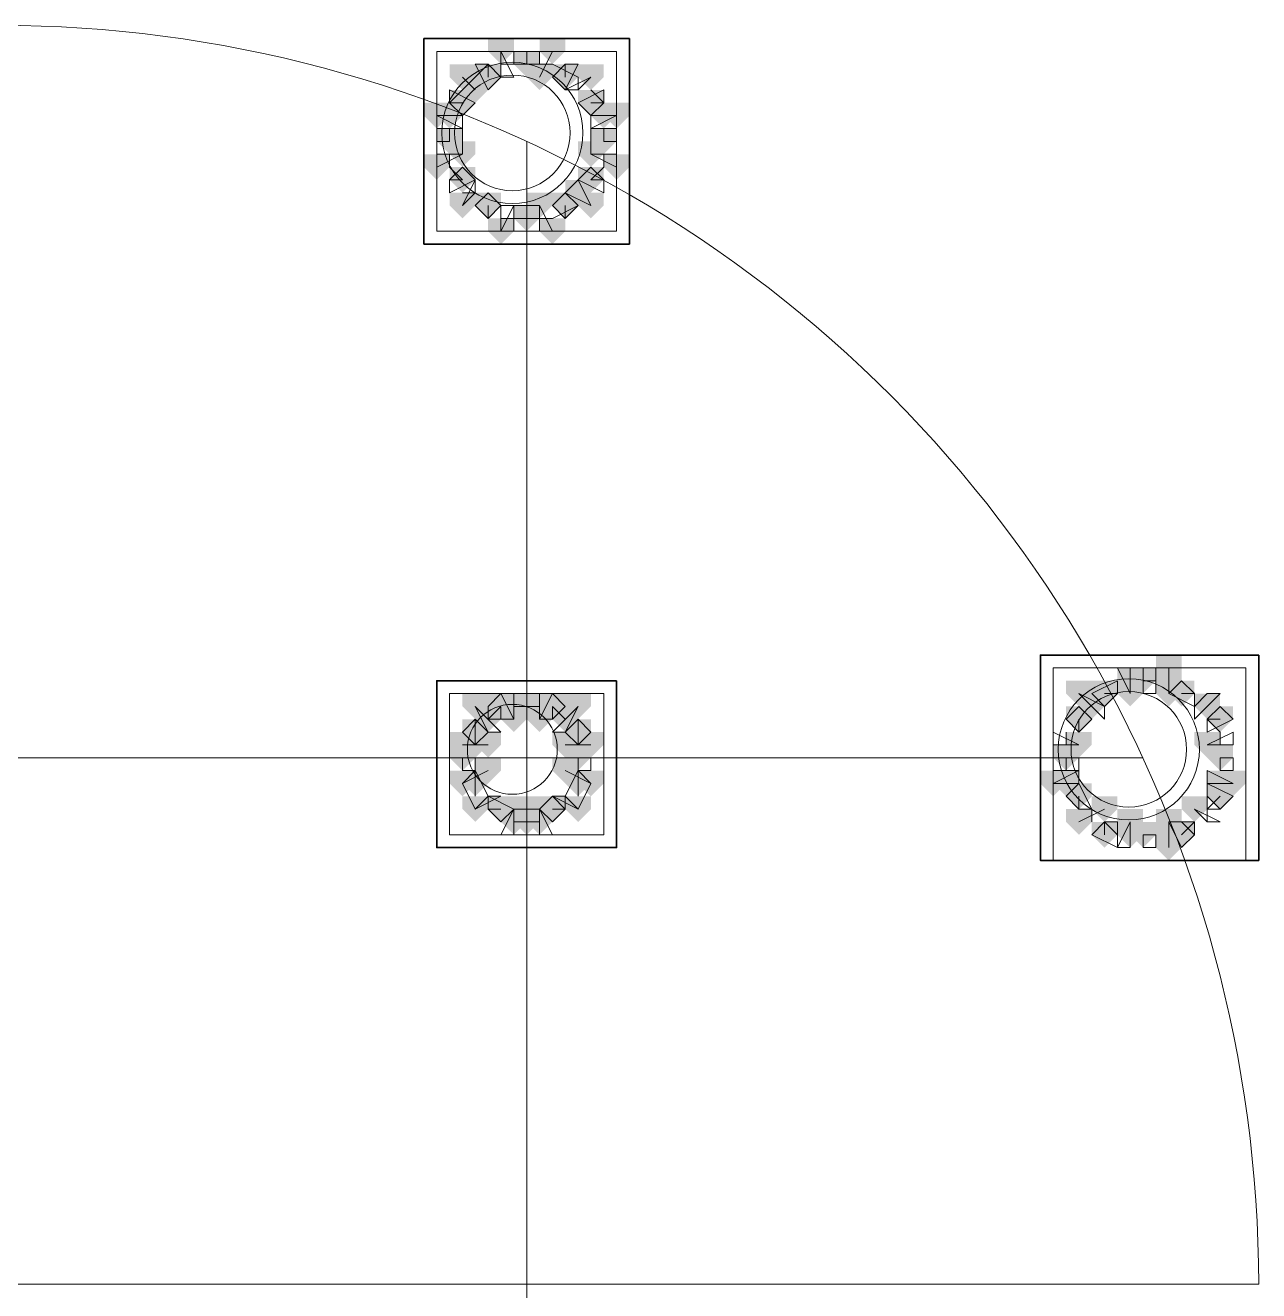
# Model space of a CAD drawing. Header units: millimetres. Extents: x 2315 to 4619, y 1334 to 1897.
# Drawn here: x 3696.15 to 3702.01, y 1541.67 to 1547.68 of the extents above; entities that cross this region are included whole.
import ezdxf

# ---------------------------------------------------------------- set-up
doc = ezdxf.new("R2010")
doc.units = ezdxf.units.MM
for name, color, linetype, true_color in [('PDF_10', 7, 'Continuous', 0x00b85c), ('PDF_AXIS', 7, 'Continuous', 0x00b85c), ('PDF_柱构件', 7, 'Continuous', 0x00b85c), ('PDF_转运站初步方案', 7, 'Continuous', 0x00b85c)]:
    doc.layers.add(name, color=color, linetype=linetype, true_color=true_color)
doc.layers.add('PDF_中心线层', color=1, linetype='Continuous')
doc.layers.add('PDF_粗实线层', color=7, linetype='Continuous')

msp = doc.modelspace()

# ---------------------------------------------------------------- hatches: boundary and pattern name
at = {"layer": 'PDF_10', "transparency": 33554559}
for points in [[(3698.5327, 1547.5601), (3698.4716, 1547.5601), (3698.4716, 1547.499), (3698.5327, 1547.4379), (3698.5937, 1547.499), (3698.5937, 1547.5601)], [(3698.5327, 1547.5601), (3698.4716, 1547.5601), (3698.4716, 1547.499), (3698.5327, 1547.4379), (3698.5937, 1547.499), (3698.5937, 1547.5601)], [(3698.3494, 1547.499), (3698.2883, 1547.499), (3698.2883, 1547.4379), (3698.3494, 1547.3768), (3698.4105, 1547.4379), (3698.4105, 1547.499)], [(3698.3494, 1547.499), (3698.2883, 1547.499), (3698.2883, 1547.4379), (3698.3494, 1547.3768), (3698.4105, 1547.4379), (3698.4105, 1547.499)], [(3698.7159, 1547.499), (3698.6548, 1547.499), (3698.6548, 1547.4379), (3698.7159, 1547.3768), (3698.777, 1547.4379), (3698.777, 1547.499)], [(3698.7159, 1547.499), (3698.6548, 1547.499), (3698.6548, 1547.4379), (3698.7159, 1547.3768), (3698.777, 1547.4379), (3698.777, 1547.499)], [(3698.2273, 1547.3768), (3698.1662, 1547.3768), (3698.1662, 1547.3157), (3698.2273, 1547.2547), (3698.2883, 1547.3157), (3698.2883, 1547.3768)], [(3698.2273, 1547.3768), (3698.1662, 1547.3768), (3698.1662, 1547.3157), (3698.2273, 1547.2547), (3698.2883, 1547.3157), (3698.2883, 1547.3768)], [(3698.8381, 1547.3768), (3698.777, 1547.3768), (3698.777, 1547.3157), (3698.8381, 1547.2547), (3698.8991, 1547.3157), (3698.8991, 1547.3768)], [(3698.8381, 1547.3768), (3698.777, 1547.3768), (3698.777, 1547.3157), (3698.8381, 1547.2547), (3698.8991, 1547.3157), (3698.8991, 1547.3768)], [(3698.1662, 1547.1936), (3698.1051, 1547.1936), (3698.1051, 1547.1325), (3698.1662, 1547.0714), (3698.2273, 1547.1325), (3698.2273, 1547.1936)], [(3698.1662, 1547.1936), (3698.1051, 1547.1936), (3698.1051, 1547.1325), (3698.1662, 1547.0714), (3698.2273, 1547.1325), (3698.2273, 1547.1936)], [(3698.8991, 1547.1936), (3698.8381, 1547.1936), (3698.8381, 1547.1325), (3698.8991, 1547.0714), (3698.9602, 1547.1325), (3698.9602, 1547.1936)], [(3698.8991, 1547.1936), (3698.8381, 1547.1936), (3698.8381, 1547.1325), (3698.8991, 1547.0714), (3698.9602, 1547.1325), (3698.9602, 1547.1936)], [(3698.2273, 1547.0103), (3698.1662, 1547.0103), (3698.1662, 1546.9493), (3698.2273, 1546.8882), (3698.2883, 1546.9493), (3698.2883, 1547.0103)], [(3698.2273, 1547.0103), (3698.1662, 1547.0103), (3698.1662, 1546.9493), (3698.2273, 1546.8882), (3698.2883, 1546.9493), (3698.2883, 1547.0103)], [(3698.8381, 1547.0103), (3698.777, 1547.0103), (3698.777, 1546.9493), (3698.8381, 1546.8882), (3698.8991, 1546.9493), (3698.8991, 1547.0103)], [(3698.8381, 1547.0103), (3698.777, 1547.0103), (3698.777, 1546.9493), (3698.8381, 1546.8882), (3698.8991, 1546.9493), (3698.8991, 1547.0103)], [(3698.3494, 1546.8882), (3698.2883, 1546.8882), (3698.2883, 1546.8271), (3698.3494, 1546.766), (3698.4105, 1546.8271), (3698.4105, 1546.8882)], [(3698.3494, 1546.8882), (3698.2883, 1546.8882), (3698.2883, 1546.8271), (3698.3494, 1546.766), (3698.4105, 1546.8271), (3698.4105, 1546.8882)], [(3698.7159, 1546.8882), (3698.6548, 1546.8882), (3698.6548, 1546.8271), (3698.7159, 1546.766), (3698.777, 1546.8271), (3698.777, 1546.8882)], [(3698.7159, 1546.8882), (3698.6548, 1546.8882), (3698.6548, 1546.8271), (3698.7159, 1546.766), (3698.777, 1546.8271), (3698.777, 1546.8882)], [(3698.5327, 1546.8271), (3698.4716, 1546.8271), (3698.4716, 1546.766), (3698.5327, 1546.7049), (3698.5937, 1546.766), (3698.5937, 1546.8271)], [(3698.5327, 1546.8271), (3698.4716, 1546.8271), (3698.4716, 1546.766), (3698.5327, 1546.7049), (3698.5937, 1546.766), (3698.5937, 1546.8271)], [(3698.5327, 1546.8271), (3698.4716, 1546.8271), (3698.4716, 1546.766), (3698.5327, 1546.7049), (3698.5937, 1546.766), (3698.5937, 1546.8271)], [(3701.4646, 1544.6282), (3701.4035, 1544.6282), (3701.4035, 1544.5671), (3701.4646, 1544.506), (3701.5256, 1544.5671), (3701.5256, 1544.6282)], [(3701.4646, 1544.6282), (3701.4035, 1544.6282), (3701.4035, 1544.5671), (3701.4646, 1544.506), (3701.5256, 1544.5671), (3701.5256, 1544.6282)], [(3701.2813, 1544.5671), (3701.2202, 1544.5671), (3701.2202, 1544.506), (3701.2813, 1544.4449), (3701.3424, 1544.506), (3701.3424, 1544.5671)], [(3701.2813, 1544.5671), (3701.2202, 1544.5671), (3701.2202, 1544.506), (3701.2813, 1544.4449), (3701.3424, 1544.506), (3701.3424, 1544.5671)], [(3701.2813, 1544.5671), (3701.2202, 1544.5671), (3701.2202, 1544.506), (3701.2813, 1544.4449), (3701.3424, 1544.506), (3701.3424, 1544.5671)], [(3701.6478, 1544.5671), (3701.5867, 1544.5671), (3701.5867, 1544.506), (3701.6478, 1544.4449), (3701.7089, 1544.506), (3701.7089, 1544.5671)], [(3701.6478, 1544.5671), (3701.5867, 1544.5671), (3701.5867, 1544.506), (3701.6478, 1544.4449), (3701.7089, 1544.506), (3701.7089, 1544.5671)], [(3698.4105, 1544.506), (3698.3494, 1544.506), (3698.3494, 1544.4449), (3698.4105, 1544.3839), (3698.4716, 1544.4449), (3698.4716, 1544.506)], [(3698.4105, 1544.506), (3698.3494, 1544.506), (3698.3494, 1544.4449), (3698.4105, 1544.3839), (3698.4716, 1544.4449), (3698.4716, 1544.506)], [(3698.5327, 1544.506), (3698.4716, 1544.506), (3698.4716, 1544.4449), (3698.5327, 1544.3839), (3698.5937, 1544.4449), (3698.5937, 1544.506)], [(3698.5327, 1544.506), (3698.4716, 1544.506), (3698.4716, 1544.4449), (3698.5327, 1544.3839), (3698.5937, 1544.4449), (3698.5937, 1544.506)], [(3698.6548, 1544.506), (3698.5937, 1544.506), (3698.5937, 1544.4449), (3698.6548, 1544.3839), (3698.7159, 1544.4449), (3698.7159, 1544.506)], [(3698.6548, 1544.506), (3698.5937, 1544.506), (3698.5937, 1544.4449), (3698.6548, 1544.3839), (3698.7159, 1544.4449), (3698.7159, 1544.506)], [(3701.1591, 1544.4449), (3701.0981, 1544.4449), (3701.0981, 1544.3839), (3701.1591, 1544.3228), (3701.2202, 1544.3839), (3701.2202, 1544.4449)], [(3701.1591, 1544.4449), (3701.0981, 1544.4449), (3701.0981, 1544.3839), (3701.1591, 1544.3228), (3701.2202, 1544.3839), (3701.2202, 1544.4449)], [(3701.1591, 1544.4449), (3701.0981, 1544.4449), (3701.0981, 1544.3839), (3701.1591, 1544.3228), (3701.2202, 1544.3839), (3701.2202, 1544.4449)], [(3701.831, 1544.4449), (3701.77, 1544.4449), (3701.77, 1544.3839), (3701.831, 1544.3228), (3701.8921, 1544.3839), (3701.8921, 1544.4449)], [(3701.831, 1544.4449), (3701.77, 1544.4449), (3701.77, 1544.3839), (3701.831, 1544.3228), (3701.8921, 1544.3839), (3701.8921, 1544.4449)], [(3698.2883, 1544.3839), (3698.2273, 1544.3839), (3698.2273, 1544.3228), (3698.2883, 1544.2617), (3698.3494, 1544.3228), (3698.3494, 1544.3839)], [(3698.2883, 1544.3839), (3698.2273, 1544.3839), (3698.2273, 1544.3228), (3698.2883, 1544.2617), (3698.3494, 1544.3228), (3698.3494, 1544.3839)], [(3698.2883, 1544.3839), (3698.2273, 1544.3839), (3698.2273, 1544.3228), (3698.2883, 1544.2617), (3698.3494, 1544.3228), (3698.3494, 1544.3839)], [(3698.777, 1544.3839), (3698.7159, 1544.3839), (3698.7159, 1544.3228), (3698.777, 1544.2617), (3698.8381, 1544.3228), (3698.8381, 1544.3839)], [(3698.777, 1544.3839), (3698.7159, 1544.3839), (3698.7159, 1544.3228), (3698.777, 1544.2617), (3698.8381, 1544.3228), (3698.8381, 1544.3839)], [(3698.777, 1544.3839), (3698.7159, 1544.3839), (3698.7159, 1544.3228), (3698.777, 1544.2617), (3698.8381, 1544.3228), (3698.8381, 1544.3839)], [(3698.2273, 1544.2617), (3698.1662, 1544.2617), (3698.1662, 1544.2006), (3698.2273, 1544.1395), (3698.2883, 1544.2006), (3698.2883, 1544.2617)], [(3698.2273, 1544.2617), (3698.1662, 1544.2617), (3698.1662, 1544.2006), (3698.2273, 1544.1395), (3698.2883, 1544.2006), (3698.2883, 1544.2617)], [(3698.777, 1544.2617), (3698.7159, 1544.2617), (3698.7159, 1544.2006), (3698.777, 1544.1395), (3698.8381, 1544.2006), (3698.8381, 1544.2617)], [(3698.777, 1544.2617), (3698.7159, 1544.2617), (3698.7159, 1544.2006), (3698.777, 1544.1395), (3698.8381, 1544.2006), (3698.8381, 1544.2617)], [(3701.0981, 1544.2617), (3701.037, 1544.2617), (3701.037, 1544.2006), (3701.0981, 1544.1395), (3701.1591, 1544.2006), (3701.1591, 1544.2617)], [(3701.0981, 1544.2617), (3701.037, 1544.2617), (3701.037, 1544.2006), (3701.0981, 1544.1395), (3701.1591, 1544.2006), (3701.1591, 1544.2617)], [(3701.831, 1544.2617), (3701.77, 1544.2617), (3701.77, 1544.2006), (3701.831, 1544.1395), (3701.8921, 1544.2006), (3701.8921, 1544.2617)], [(3701.831, 1544.2617), (3701.77, 1544.2617), (3701.77, 1544.2006), (3701.831, 1544.1395), (3701.8921, 1544.2006), (3701.8921, 1544.2617)], [(3698.2883, 1544.1395), (3698.2273, 1544.1395), (3698.2273, 1544.0784), (3698.2883, 1544.0174), (3698.3494, 1544.0784), (3698.3494, 1544.1395)], [(3698.2883, 1544.1395), (3698.2273, 1544.1395), (3698.2273, 1544.0784), (3698.2883, 1544.0174), (3698.3494, 1544.0784), (3698.3494, 1544.1395)], [(3698.777, 1544.1395), (3698.7159, 1544.1395), (3698.7159, 1544.0784), (3698.777, 1544.0174), (3698.8381, 1544.0784), (3698.8381, 1544.1395)], [(3698.777, 1544.1395), (3698.7159, 1544.1395), (3698.7159, 1544.0784), (3698.777, 1544.0174), (3698.8381, 1544.0784), (3698.8381, 1544.1395)], [(3701.1591, 1544.0784), (3701.0981, 1544.0784), (3701.0981, 1544.0174), (3701.1591, 1543.9563), (3701.2202, 1544.0174), (3701.2202, 1544.0784)], [(3701.1591, 1544.0784), (3701.0981, 1544.0784), (3701.0981, 1544.0174), (3701.1591, 1543.9563), (3701.2202, 1544.0174), (3701.2202, 1544.0784)], [(3701.831, 1544.0784), (3701.77, 1544.0784), (3701.77, 1544.0174), (3701.831, 1543.9563), (3701.8921, 1544.0174), (3701.8921, 1544.0784)], [(3701.831, 1544.0784), (3701.77, 1544.0784), (3701.77, 1544.0174), (3701.831, 1543.9563), (3701.8921, 1544.0174), (3701.8921, 1544.0784)], [(3698.4105, 1544.0174), (3698.3494, 1544.0174), (3698.3494, 1543.9563), (3698.4105, 1543.8952), (3698.4716, 1543.9563), (3698.4716, 1544.0174)], [(3698.4105, 1544.0174), (3698.3494, 1544.0174), (3698.3494, 1543.9563), (3698.4105, 1543.8952), (3698.4716, 1543.9563), (3698.4716, 1544.0174)], [(3698.4105, 1544.0174), (3698.3494, 1544.0174), (3698.3494, 1543.9563), (3698.4105, 1543.8952), (3698.4716, 1543.9563), (3698.4716, 1544.0174)], [(3698.6548, 1544.0174), (3698.5937, 1544.0174), (3698.5937, 1543.9563), (3698.6548, 1543.8952), (3698.7159, 1543.9563), (3698.7159, 1544.0174)], [(3698.6548, 1544.0174), (3698.5937, 1544.0174), (3698.5937, 1543.9563), (3698.6548, 1543.8952), (3698.7159, 1543.9563), (3698.7159, 1544.0174)], [(3698.6548, 1544.0174), (3698.5937, 1544.0174), (3698.5937, 1543.9563), (3698.6548, 1543.8952), (3698.7159, 1543.9563), (3698.7159, 1544.0174)], [(3698.5327, 1543.9563), (3698.4716, 1543.9563), (3698.4716, 1543.8952), (3698.5327, 1543.8341), (3698.5937, 1543.8952), (3698.5937, 1543.9563)], [(3698.5327, 1543.9563), (3698.4716, 1543.9563), (3698.4716, 1543.8952), (3698.5327, 1543.8341), (3698.5937, 1543.8952), (3698.5937, 1543.9563)], [(3701.2813, 1543.8952), (3701.2202, 1543.8952), (3701.2202, 1543.8341), (3701.2813, 1543.773), (3701.3424, 1543.8341), (3701.3424, 1543.8952)], [(3701.2813, 1543.8952), (3701.2202, 1543.8952), (3701.2202, 1543.8341), (3701.2813, 1543.773), (3701.3424, 1543.8341), (3701.3424, 1543.8952)], [(3701.4646, 1543.8952), (3701.4035, 1543.8952), (3701.4035, 1543.8341), (3701.4646, 1543.773), (3701.5256, 1543.8341), (3701.5256, 1543.8952)], [(3701.4646, 1543.8952), (3701.4035, 1543.8952), (3701.4035, 1543.8341), (3701.4646, 1543.773), (3701.5256, 1543.8341), (3701.5256, 1543.8952)], [(3701.6478, 1543.8952), (3701.5867, 1543.8952), (3701.5867, 1543.8341), (3701.6478, 1543.773), (3701.7089, 1543.8341), (3701.7089, 1543.8952)], [(3701.6478, 1543.8952), (3701.5867, 1543.8952), (3701.5867, 1543.8341), (3701.6478, 1543.773), (3701.7089, 1543.8341), (3701.7089, 1543.8952)]]:
    msp.add_hatch(color=256, dxfattribs=at).paths.add_polyline_path(points)
at = {"layer": 'PDF_柱构件', "transparency": 33554559}
for points in [[(3698.4105, 1547.6211), (3698.3494, 1547.6211), (3698.3494, 1547.5601), (3698.4105, 1547.499), (3698.4716, 1547.5601), (3698.4716, 1547.6211)], [(3698.6548, 1547.6211), (3698.5937, 1547.6211), (3698.5937, 1547.5601), (3698.6548, 1547.499), (3698.7159, 1547.5601), (3698.7159, 1547.6211)], [(3698.2273, 1547.499), (3698.1662, 1547.499), (3698.1662, 1547.4379), (3698.2273, 1547.3768), (3698.2883, 1547.4379), (3698.2883, 1547.499)], [(3698.5937, 1547.499), (3698.5327, 1547.499), (3698.5327, 1547.4379), (3698.5937, 1547.3768), (3698.6548, 1547.4379), (3698.6548, 1547.499)], [(3698.8381, 1547.499), (3698.777, 1547.499), (3698.777, 1547.4379), (3698.8381, 1547.3768), (3698.8991, 1547.4379), (3698.8991, 1547.499)], [(3698.2883, 1547.4379), (3698.2273, 1547.4379), (3698.2273, 1547.3768), (3698.2883, 1547.3157), (3698.3494, 1547.3768), (3698.3494, 1547.4379)], [(3698.1051, 1547.3157), (3698.044, 1547.3157), (3698.044, 1547.2547), (3698.1051, 1547.1936), (3698.1662, 1547.2547), (3698.1662, 1547.3157)], [(3698.1662, 1547.3157), (3698.1051, 1547.3157), (3698.1051, 1547.2547), (3698.1662, 1547.1936), (3698.2273, 1547.2547), (3698.2273, 1547.3157)], [(3698.8991, 1547.3157), (3698.8381, 1547.3157), (3698.8381, 1547.2547), (3698.8991, 1547.1936), (3698.9602, 1547.2547), (3698.9602, 1547.3157)], [(3698.9602, 1547.3157), (3698.8991, 1547.3157), (3698.8991, 1547.2547), (3698.9602, 1547.1936), (3699.0213, 1547.2547), (3699.0213, 1547.3157)], [(3698.2273, 1547.1325), (3698.1662, 1547.1325), (3698.1662, 1547.0714), (3698.2273, 1547.0103), (3698.2883, 1547.0714), (3698.2883, 1547.1325)], [(3698.8381, 1547.1325), (3698.777, 1547.1325), (3698.777, 1547.0714), (3698.8381, 1547.0103), (3698.8991, 1547.0714), (3698.8991, 1547.1325)], [(3698.1051, 1547.0714), (3698.044, 1547.0714), (3698.044, 1547.0103), (3698.1051, 1546.9493), (3698.1662, 1547.0103), (3698.1662, 1547.0714)], [(3698.9602, 1547.0714), (3698.8991, 1547.0714), (3698.8991, 1547.0103), (3698.9602, 1546.9493), (3699.0213, 1547.0103), (3699.0213, 1547.0714)], [(3698.777, 1546.9493), (3698.7159, 1546.9493), (3698.7159, 1546.8882), (3698.777, 1546.8271), (3698.8381, 1546.8882), (3698.8381, 1546.9493)], [(3698.2273, 1546.8882), (3698.1662, 1546.8882), (3698.1662, 1546.8271), (3698.2273, 1546.766), (3698.2883, 1546.8271), (3698.2883, 1546.8882)], [(3698.5937, 1546.8882), (3698.5327, 1546.8882), (3698.5327, 1546.8271), (3698.5937, 1546.766), (3698.6548, 1546.8271), (3698.6548, 1546.8882)], [(3698.8381, 1546.8882), (3698.777, 1546.8882), (3698.777, 1546.8271), (3698.8381, 1546.766), (3698.8991, 1546.8271), (3698.8991, 1546.8882)], [(3698.4105, 1546.766), (3698.3494, 1546.766), (3698.3494, 1546.7049), (3698.4105, 1546.6439), (3698.4716, 1546.7049), (3698.4716, 1546.766)], [(3698.6548, 1546.766), (3698.5937, 1546.766), (3698.5937, 1546.7049), (3698.6548, 1546.6439), (3698.7159, 1546.7049), (3698.7159, 1546.766)], [(3701.5867, 1544.6893), (3701.5256, 1544.6893), (3701.5256, 1544.6282), (3701.5867, 1544.5671), (3701.6478, 1544.6282), (3701.6478, 1544.6893)], [(3701.4035, 1544.6282), (3701.3424, 1544.6282), (3701.3424, 1544.5671), (3701.4035, 1544.506), (3701.4646, 1544.5671), (3701.4646, 1544.6282)], [(3701.5867, 1544.6282), (3701.5256, 1544.6282), (3701.5256, 1544.5671), (3701.5867, 1544.506), (3701.6478, 1544.5671), (3701.6478, 1544.6282)], [(3701.1591, 1544.5671), (3701.0981, 1544.5671), (3701.0981, 1544.506), (3701.1591, 1544.4449), (3701.2202, 1544.506), (3701.2202, 1544.5671)], [(3701.4035, 1544.5671), (3701.3424, 1544.5671), (3701.3424, 1544.506), (3701.4035, 1544.4449), (3701.4646, 1544.506), (3701.4646, 1544.5671)], [(3701.5867, 1544.5671), (3701.5256, 1544.5671), (3701.5256, 1544.506), (3701.5867, 1544.4449), (3701.6478, 1544.506), (3701.6478, 1544.5671)], [(3698.2883, 1544.506), (3698.2273, 1544.506), (3698.2273, 1544.4449), (3698.2883, 1544.3839), (3698.3494, 1544.4449), (3698.3494, 1544.506)], [(3698.4716, 1544.506), (3698.4105, 1544.506), (3698.4105, 1544.4449), (3698.4716, 1544.3839), (3698.5327, 1544.4449), (3698.5327, 1544.506)], [(3698.5937, 1544.506), (3698.5327, 1544.506), (3698.5327, 1544.4449), (3698.5937, 1544.3839), (3698.6548, 1544.4449), (3698.6548, 1544.506)], [(3698.777, 1544.506), (3698.7159, 1544.506), (3698.7159, 1544.4449), (3698.777, 1544.3839), (3698.8381, 1544.4449), (3698.8381, 1544.506)], [(3701.2202, 1544.506), (3701.1591, 1544.506), (3701.1591, 1544.4449), (3701.2202, 1544.3839), (3701.2813, 1544.4449), (3701.2813, 1544.506)], [(3701.77, 1544.506), (3701.7089, 1544.506), (3701.7089, 1544.4449), (3701.77, 1544.3839), (3701.831, 1544.4449), (3701.831, 1544.506)], [(3698.3494, 1544.4449), (3698.2883, 1544.4449), (3698.2883, 1544.3839), (3698.3494, 1544.3228), (3698.4105, 1544.3839), (3698.4105, 1544.4449)], [(3698.4716, 1544.4449), (3698.4105, 1544.4449), (3698.4105, 1544.3839), (3698.4716, 1544.3228), (3698.5327, 1544.3839), (3698.5327, 1544.4449)], [(3698.5937, 1544.4449), (3698.5327, 1544.4449), (3698.5327, 1544.3839), (3698.5937, 1544.3228), (3698.6548, 1544.3839), (3698.6548, 1544.4449)], [(3698.7159, 1544.4449), (3698.6548, 1544.4449), (3698.6548, 1544.3839), (3698.7159, 1544.3228), (3698.777, 1544.3839), (3698.777, 1544.4449)], [(3698.2273, 1544.3228), (3698.1662, 1544.3228), (3698.1662, 1544.2617), (3698.2273, 1544.2006), (3698.2883, 1544.2617), (3698.2883, 1544.3228)], [(3698.2883, 1544.3228), (3698.2273, 1544.3228), (3698.2273, 1544.2617), (3698.2883, 1544.2006), (3698.3494, 1544.2617), (3698.3494, 1544.3228)], [(3698.3494, 1544.3228), (3698.2883, 1544.3228), (3698.2883, 1544.2617), (3698.3494, 1544.2006), (3698.4105, 1544.2617), (3698.4105, 1544.3228)], [(3698.7159, 1544.3228), (3698.6548, 1544.3228), (3698.6548, 1544.2617), (3698.7159, 1544.2006), (3698.777, 1544.2617), (3698.777, 1544.3228)], [(3698.777, 1544.3228), (3698.7159, 1544.3228), (3698.7159, 1544.2617), (3698.777, 1544.2006), (3698.8381, 1544.2617), (3698.8381, 1544.3228)], [(3698.8381, 1544.3228), (3698.777, 1544.3228), (3698.777, 1544.2617), (3698.8381, 1544.2006), (3698.8991, 1544.2617), (3698.8991, 1544.3228)], [(3701.1591, 1544.3228), (3701.0981, 1544.3228), (3701.0981, 1544.2617), (3701.1591, 1544.2006), (3701.2202, 1544.2617), (3701.2202, 1544.3228)], [(3701.77, 1544.3228), (3701.7089, 1544.3228), (3701.7089, 1544.2617), (3701.77, 1544.2006), (3701.831, 1544.2617), (3701.831, 1544.3228)], [(3698.3494, 1544.2006), (3698.2883, 1544.2006), (3698.2883, 1544.1395), (3698.3494, 1544.0784), (3698.4105, 1544.1395), (3698.4105, 1544.2006)], [(3698.7159, 1544.2006), (3698.6548, 1544.2006), (3698.6548, 1544.1395), (3698.7159, 1544.0784), (3698.777, 1544.1395), (3698.777, 1544.2006)], [(3698.2273, 1544.1395), (3698.1662, 1544.1395), (3698.1662, 1544.0784), (3698.2273, 1544.0174), (3698.2883, 1544.0784), (3698.2883, 1544.1395)], [(3698.8381, 1544.1395), (3698.777, 1544.1395), (3698.777, 1544.0784), (3698.8381, 1544.0174), (3698.8991, 1544.0784), (3698.8991, 1544.1395)], [(3701.037, 1544.1395), (3700.9759, 1544.1395), (3700.9759, 1544.0784), (3701.037, 1544.0174), (3701.0981, 1544.0784), (3701.0981, 1544.1395)], [(3701.0981, 1544.1395), (3701.037, 1544.1395), (3701.037, 1544.0784), (3701.0981, 1544.0174), (3701.1591, 1544.0784), (3701.1591, 1544.1395)], [(3701.831, 1544.1395), (3701.77, 1544.1395), (3701.77, 1544.0784), (3701.831, 1544.0174), (3701.8921, 1544.0784), (3701.8921, 1544.1395)], [(3701.8921, 1544.1395), (3701.831, 1544.1395), (3701.831, 1544.0784), (3701.8921, 1544.0174), (3701.9532, 1544.0784), (3701.9532, 1544.1395)], [(3698.2883, 1544.0174), (3698.2273, 1544.0174), (3698.2273, 1543.9563), (3698.2883, 1543.8952), (3698.3494, 1543.9563), (3698.3494, 1544.0174)], [(3698.4716, 1544.0174), (3698.4105, 1544.0174), (3698.4105, 1543.9563), (3698.4716, 1543.8952), (3698.5327, 1543.9563), (3698.5327, 1544.0174)], [(3698.5937, 1544.0174), (3698.5327, 1544.0174), (3698.5327, 1543.9563), (3698.5937, 1543.8952), (3698.6548, 1543.9563), (3698.6548, 1544.0174)], [(3698.777, 1544.0174), (3698.7159, 1544.0174), (3698.7159, 1543.9563), (3698.777, 1543.8952), (3698.8381, 1543.9563), (3698.8381, 1544.0174)], [(3701.2813, 1544.0174), (3701.2202, 1544.0174), (3701.2202, 1543.9563), (3701.2813, 1543.8952), (3701.3424, 1543.9563), (3701.3424, 1544.0174)], [(3701.7089, 1544.0174), (3701.6478, 1544.0174), (3701.6478, 1543.9563), (3701.7089, 1543.8952), (3701.77, 1543.9563), (3701.77, 1544.0174)], [(3698.4716, 1543.9563), (3698.4105, 1543.9563), (3698.4105, 1543.8952), (3698.4716, 1543.8341), (3698.5327, 1543.8952), (3698.5327, 1543.9563)], [(3698.5937, 1543.9563), (3698.5327, 1543.9563), (3698.5327, 1543.8952), (3698.5937, 1543.8341), (3698.6548, 1543.8952), (3698.6548, 1543.9563)], [(3701.1591, 1543.9563), (3701.0981, 1543.9563), (3701.0981, 1543.8952), (3701.1591, 1543.8341), (3701.2202, 1543.8952), (3701.2202, 1543.9563)], [(3701.4035, 1543.9563), (3701.3424, 1543.9563), (3701.3424, 1543.8952), (3701.4035, 1543.8341), (3701.4646, 1543.8952), (3701.4646, 1543.9563)], [(3701.5867, 1543.9563), (3701.5256, 1543.9563), (3701.5256, 1543.8952), (3701.5867, 1543.8341), (3701.6478, 1543.8952), (3701.6478, 1543.9563)], [(3701.4035, 1543.8952), (3701.3424, 1543.8952), (3701.3424, 1543.8341), (3701.4035, 1543.773), (3701.4646, 1543.8341), (3701.4646, 1543.8952)], [(3701.5867, 1543.8952), (3701.5256, 1543.8952), (3701.5256, 1543.8341), (3701.5867, 1543.773), (3701.6478, 1543.8341), (3701.6478, 1543.8952)], [(3701.5867, 1543.8341), (3701.5256, 1543.8341), (3701.5256, 1543.773), (3701.5867, 1543.712), (3701.6478, 1543.773), (3701.6478, 1543.8341)]]:
    msp.add_hatch(color=256, dxfattribs=at).paths.add_polyline_path(points)
at = {"layer": 'PDF_转运站初步方案', "transparency": 33554559}
for points in [[(3698.5327, 1547.5601), (3698.4716, 1547.5601), (3698.4716, 1547.499), (3698.5327, 1547.4379), (3698.5937, 1547.499), (3698.5937, 1547.5601)], [(3698.5327, 1547.5601), (3698.4716, 1547.5601), (3698.4716, 1547.499), (3698.5327, 1547.4379), (3698.5937, 1547.499), (3698.5937, 1547.5601)], [(3698.3494, 1547.499), (3698.2883, 1547.499), (3698.2883, 1547.4379), (3698.3494, 1547.3768), (3698.4105, 1547.4379), (3698.4105, 1547.499)], [(3698.3494, 1547.499), (3698.2883, 1547.499), (3698.2883, 1547.4379), (3698.3494, 1547.3768), (3698.4105, 1547.4379), (3698.4105, 1547.499)], [(3698.7159, 1547.499), (3698.6548, 1547.499), (3698.6548, 1547.4379), (3698.7159, 1547.3768), (3698.777, 1547.4379), (3698.777, 1547.499)], [(3698.7159, 1547.499), (3698.6548, 1547.499), (3698.6548, 1547.4379), (3698.7159, 1547.3768), (3698.777, 1547.4379), (3698.777, 1547.499)], [(3698.2273, 1547.3768), (3698.1662, 1547.3768), (3698.1662, 1547.3157), (3698.2273, 1547.2547), (3698.2883, 1547.3157), (3698.2883, 1547.3768)], [(3698.2273, 1547.3768), (3698.1662, 1547.3768), (3698.1662, 1547.3157), (3698.2273, 1547.2547), (3698.2883, 1547.3157), (3698.2883, 1547.3768)], [(3698.8381, 1547.3768), (3698.777, 1547.3768), (3698.777, 1547.3157), (3698.8381, 1547.2547), (3698.8991, 1547.3157), (3698.8991, 1547.3768)], [(3698.8381, 1547.3768), (3698.777, 1547.3768), (3698.777, 1547.3157), (3698.8381, 1547.2547), (3698.8991, 1547.3157), (3698.8991, 1547.3768)], [(3698.1662, 1547.1936), (3698.1051, 1547.1936), (3698.1051, 1547.1325), (3698.1662, 1547.0714), (3698.2273, 1547.1325), (3698.2273, 1547.1936)], [(3698.1662, 1547.1936), (3698.1051, 1547.1936), (3698.1051, 1547.1325), (3698.1662, 1547.0714), (3698.2273, 1547.1325), (3698.2273, 1547.1936)], [(3698.8991, 1547.1936), (3698.8381, 1547.1936), (3698.8381, 1547.1325), (3698.8991, 1547.0714), (3698.9602, 1547.1325), (3698.9602, 1547.1936)], [(3698.8991, 1547.1936), (3698.8381, 1547.1936), (3698.8381, 1547.1325), (3698.8991, 1547.0714), (3698.9602, 1547.1325), (3698.9602, 1547.1936)], [(3698.2273, 1547.0103), (3698.1662, 1547.0103), (3698.1662, 1546.9493), (3698.2273, 1546.8882), (3698.2883, 1546.9493), (3698.2883, 1547.0103)], [(3698.2273, 1547.0103), (3698.1662, 1547.0103), (3698.1662, 1546.9493), (3698.2273, 1546.8882), (3698.2883, 1546.9493), (3698.2883, 1547.0103)], [(3698.8381, 1547.0103), (3698.777, 1547.0103), (3698.777, 1546.9493), (3698.8381, 1546.8882), (3698.8991, 1546.9493), (3698.8991, 1547.0103)], [(3698.8381, 1547.0103), (3698.777, 1547.0103), (3698.777, 1546.9493), (3698.8381, 1546.8882), (3698.8991, 1546.9493), (3698.8991, 1547.0103)], [(3698.3494, 1546.8882), (3698.2883, 1546.8882), (3698.2883, 1546.8271), (3698.3494, 1546.766), (3698.4105, 1546.8271), (3698.4105, 1546.8882)], [(3698.3494, 1546.8882), (3698.2883, 1546.8882), (3698.2883, 1546.8271), (3698.3494, 1546.766), (3698.4105, 1546.8271), (3698.4105, 1546.8882)], [(3698.7159, 1546.8882), (3698.6548, 1546.8882), (3698.6548, 1546.8271), (3698.7159, 1546.766), (3698.777, 1546.8271), (3698.777, 1546.8882)], [(3698.7159, 1546.8882), (3698.6548, 1546.8882), (3698.6548, 1546.8271), (3698.7159, 1546.766), (3698.777, 1546.8271), (3698.777, 1546.8882)], [(3698.5327, 1546.8271), (3698.4716, 1546.8271), (3698.4716, 1546.766), (3698.5327, 1546.7049), (3698.5937, 1546.766), (3698.5937, 1546.8271)], [(3698.5327, 1546.8271), (3698.4716, 1546.8271), (3698.4716, 1546.766), (3698.5327, 1546.7049), (3698.5937, 1546.766), (3698.5937, 1546.8271)], [(3701.4646, 1544.6282), (3701.4035, 1544.6282), (3701.4035, 1544.5671), (3701.4646, 1544.506), (3701.5256, 1544.5671), (3701.5256, 1544.6282)], [(3701.4646, 1544.6282), (3701.4035, 1544.6282), (3701.4035, 1544.5671), (3701.4646, 1544.506), (3701.5256, 1544.5671), (3701.5256, 1544.6282)], [(3701.2813, 1544.5671), (3701.2202, 1544.5671), (3701.2202, 1544.506), (3701.2813, 1544.4449), (3701.3424, 1544.506), (3701.3424, 1544.5671)], [(3701.2813, 1544.5671), (3701.2202, 1544.5671), (3701.2202, 1544.506), (3701.2813, 1544.4449), (3701.3424, 1544.506), (3701.3424, 1544.5671)], [(3701.6478, 1544.5671), (3701.5867, 1544.5671), (3701.5867, 1544.506), (3701.6478, 1544.4449), (3701.7089, 1544.506), (3701.7089, 1544.5671)], [(3701.6478, 1544.5671), (3701.5867, 1544.5671), (3701.5867, 1544.506), (3701.6478, 1544.4449), (3701.7089, 1544.506), (3701.7089, 1544.5671)], [(3698.4105, 1544.506), (3698.3494, 1544.506), (3698.3494, 1544.4449), (3698.4105, 1544.3839), (3698.4716, 1544.4449), (3698.4716, 1544.506)], [(3698.4105, 1544.506), (3698.3494, 1544.506), (3698.3494, 1544.4449), (3698.4105, 1544.3839), (3698.4716, 1544.4449), (3698.4716, 1544.506)], [(3698.5327, 1544.506), (3698.4716, 1544.506), (3698.4716, 1544.4449), (3698.5327, 1544.3839), (3698.5937, 1544.4449), (3698.5937, 1544.506)], [(3698.5327, 1544.506), (3698.4716, 1544.506), (3698.4716, 1544.4449), (3698.5327, 1544.3839), (3698.5937, 1544.4449), (3698.5937, 1544.506)], [(3698.6548, 1544.506), (3698.5937, 1544.506), (3698.5937, 1544.4449), (3698.6548, 1544.3839), (3698.7159, 1544.4449), (3698.7159, 1544.506)], [(3698.6548, 1544.506), (3698.5937, 1544.506), (3698.5937, 1544.4449), (3698.6548, 1544.3839), (3698.7159, 1544.4449), (3698.7159, 1544.506)], [(3701.1591, 1544.4449), (3701.0981, 1544.4449), (3701.0981, 1544.3839), (3701.1591, 1544.3228), (3701.2202, 1544.3839), (3701.2202, 1544.4449)], [(3701.1591, 1544.4449), (3701.0981, 1544.4449), (3701.0981, 1544.3839), (3701.1591, 1544.3228), (3701.2202, 1544.3839), (3701.2202, 1544.4449)], [(3701.831, 1544.4449), (3701.77, 1544.4449), (3701.77, 1544.3839), (3701.831, 1544.3228), (3701.8921, 1544.3839), (3701.8921, 1544.4449)], [(3701.831, 1544.4449), (3701.77, 1544.4449), (3701.77, 1544.3839), (3701.831, 1544.3228), (3701.8921, 1544.3839), (3701.8921, 1544.4449)], [(3698.2883, 1544.3839), (3698.2273, 1544.3839), (3698.2273, 1544.3228), (3698.2883, 1544.2617), (3698.3494, 1544.3228), (3698.3494, 1544.3839)], [(3698.2883, 1544.3839), (3698.2273, 1544.3839), (3698.2273, 1544.3228), (3698.2883, 1544.2617), (3698.3494, 1544.3228), (3698.3494, 1544.3839)], [(3698.777, 1544.3839), (3698.7159, 1544.3839), (3698.7159, 1544.3228), (3698.777, 1544.2617), (3698.8381, 1544.3228), (3698.8381, 1544.3839)], [(3698.777, 1544.3839), (3698.7159, 1544.3839), (3698.7159, 1544.3228), (3698.777, 1544.2617), (3698.8381, 1544.3228), (3698.8381, 1544.3839)], [(3698.2273, 1544.2617), (3698.1662, 1544.2617), (3698.1662, 1544.2006), (3698.2273, 1544.1395), (3698.2883, 1544.2006), (3698.2883, 1544.2617)], [(3698.2273, 1544.2617), (3698.1662, 1544.2617), (3698.1662, 1544.2006), (3698.2273, 1544.1395), (3698.2883, 1544.2006), (3698.2883, 1544.2617)], [(3698.777, 1544.2617), (3698.7159, 1544.2617), (3698.7159, 1544.2006), (3698.777, 1544.1395), (3698.8381, 1544.2006), (3698.8381, 1544.2617)], [(3698.777, 1544.2617), (3698.7159, 1544.2617), (3698.7159, 1544.2006), (3698.777, 1544.1395), (3698.8381, 1544.2006), (3698.8381, 1544.2617)], [(3701.0981, 1544.2617), (3701.037, 1544.2617), (3701.037, 1544.2006), (3701.0981, 1544.1395), (3701.1591, 1544.2006), (3701.1591, 1544.2617)], [(3701.0981, 1544.2617), (3701.037, 1544.2617), (3701.037, 1544.2006), (3701.0981, 1544.1395), (3701.1591, 1544.2006), (3701.1591, 1544.2617)], [(3701.831, 1544.2617), (3701.77, 1544.2617), (3701.77, 1544.2006), (3701.831, 1544.1395), (3701.8921, 1544.2006), (3701.8921, 1544.2617)], [(3701.831, 1544.2617), (3701.77, 1544.2617), (3701.77, 1544.2006), (3701.831, 1544.1395), (3701.8921, 1544.2006), (3701.8921, 1544.2617)], [(3698.2883, 1544.1395), (3698.2273, 1544.1395), (3698.2273, 1544.0784), (3698.2883, 1544.0174), (3698.3494, 1544.0784), (3698.3494, 1544.1395)], [(3698.2883, 1544.1395), (3698.2273, 1544.1395), (3698.2273, 1544.0784), (3698.2883, 1544.0174), (3698.3494, 1544.0784), (3698.3494, 1544.1395)], [(3698.777, 1544.1395), (3698.7159, 1544.1395), (3698.7159, 1544.0784), (3698.777, 1544.0174), (3698.8381, 1544.0784), (3698.8381, 1544.1395)], [(3698.777, 1544.1395), (3698.7159, 1544.1395), (3698.7159, 1544.0784), (3698.777, 1544.0174), (3698.8381, 1544.0784), (3698.8381, 1544.1395)], [(3701.1591, 1544.0784), (3701.0981, 1544.0784), (3701.0981, 1544.0174), (3701.1591, 1543.9563), (3701.2202, 1544.0174), (3701.2202, 1544.0784)], [(3701.1591, 1544.0784), (3701.0981, 1544.0784), (3701.0981, 1544.0174), (3701.1591, 1543.9563), (3701.2202, 1544.0174), (3701.2202, 1544.0784)], [(3701.831, 1544.0784), (3701.77, 1544.0784), (3701.77, 1544.0174), (3701.831, 1543.9563), (3701.8921, 1544.0174), (3701.8921, 1544.0784)], [(3701.831, 1544.0784), (3701.77, 1544.0784), (3701.77, 1544.0174), (3701.831, 1543.9563), (3701.8921, 1544.0174), (3701.8921, 1544.0784)], [(3698.4105, 1544.0174), (3698.3494, 1544.0174), (3698.3494, 1543.9563), (3698.4105, 1543.8952), (3698.4716, 1543.9563), (3698.4716, 1544.0174)], [(3698.4105, 1544.0174), (3698.3494, 1544.0174), (3698.3494, 1543.9563), (3698.4105, 1543.8952), (3698.4716, 1543.9563), (3698.4716, 1544.0174)], [(3698.6548, 1544.0174), (3698.5937, 1544.0174), (3698.5937, 1543.9563), (3698.6548, 1543.8952), (3698.7159, 1543.9563), (3698.7159, 1544.0174)], [(3698.6548, 1544.0174), (3698.5937, 1544.0174), (3698.5937, 1543.9563), (3698.6548, 1543.8952), (3698.7159, 1543.9563), (3698.7159, 1544.0174)], [(3698.5327, 1543.9563), (3698.4716, 1543.9563), (3698.4716, 1543.8952), (3698.5327, 1543.8341), (3698.5937, 1543.8952), (3698.5937, 1543.9563)], [(3698.5327, 1543.9563), (3698.4716, 1543.9563), (3698.4716, 1543.8952), (3698.5327, 1543.8341), (3698.5937, 1543.8952), (3698.5937, 1543.9563)], [(3701.2813, 1543.8952), (3701.2202, 1543.8952), (3701.2202, 1543.8341), (3701.2813, 1543.773), (3701.3424, 1543.8341), (3701.3424, 1543.8952)], [(3701.2813, 1543.8952), (3701.2202, 1543.8952), (3701.2202, 1543.8341), (3701.2813, 1543.773), (3701.3424, 1543.8341), (3701.3424, 1543.8952)], [(3701.4646, 1543.8952), (3701.4035, 1543.8952), (3701.4035, 1543.8341), (3701.4646, 1543.773), (3701.5256, 1543.8341), (3701.5256, 1543.8952)], [(3701.4646, 1543.8952), (3701.4035, 1543.8952), (3701.4035, 1543.8341), (3701.4646, 1543.773), (3701.5256, 1543.8341), (3701.5256, 1543.8952)], [(3701.6478, 1543.8952), (3701.5867, 1543.8952), (3701.5867, 1543.8341), (3701.6478, 1543.773), (3701.7089, 1543.8341), (3701.7089, 1543.8952)], [(3701.6478, 1543.8952), (3701.5867, 1543.8952), (3701.5867, 1543.8341), (3701.6478, 1543.773), (3701.7089, 1543.8341), (3701.7089, 1543.8952)]]:
    msp.add_hatch(color=256, dxfattribs=at).paths.add_polyline_path(points)

# ---------------------------------------------------------------- linework, layer by layer
at = {"layer": 'PDF_10', "lineweight": 18}
for points in [[(3698.5327, 1547.499), (3698.5327, 1547.5601)], [(3698.2883, 1547.4379), (3698.3494, 1547.499), (3698.3494, 1547.4379)], [(3698.4716, 1547.499), (3698.5937, 1547.499)], [(3698.6548, 1547.499), (3698.777, 1547.4379)], [(3698.7159, 1547.4379), (3698.7159, 1547.499)], [(3698.2273, 1547.3157), (3698.1662, 1547.3157), (3698.2273, 1547.3768)], [(3698.8381, 1547.3768), (3698.8991, 1547.3157), (3698.8381, 1547.3157)], [(3698.1051, 1547.1325), (3698.1662, 1547.1325), (3698.1662, 1547.1936)], [(3698.8991, 1547.1936), (3698.8991, 1547.1325), (3698.9602, 1547.1325)], [(3698.1662, 1546.9493), (3698.2273, 1546.9493), (3698.1662, 1547.0103)], [(3698.8991, 1547.0103), (3698.8381, 1546.9493), (3698.8991, 1546.9493)], [(3698.3494, 1546.8271), (3698.3494, 1546.766), (3698.2883, 1546.8271)], [(3698.777, 1546.8271), (3698.6548, 1546.766)], [(3698.7159, 1546.8271), (3698.7159, 1546.766)], [(3698.5937, 1546.766), (3698.4716, 1546.766)], [(3701.5256, 1544.5671), (3701.4646, 1544.5671), (3701.4646, 1544.506)], [(3698.5327, 1544.4449), (3698.5327, 1544.506)], [(3701.3424, 1544.506), (3701.2813, 1544.506)], [(3701.7089, 1544.506), (3701.6478, 1544.506), (3701.7089, 1544.506)], [(3698.4105, 1544.3839), (3698.4105, 1544.4449), (3698.3494, 1544.3839)], [(3698.5937, 1544.4449), (3698.4716, 1544.4449)], [(3698.7159, 1544.3839), (3698.6548, 1544.4449), (3698.6548, 1544.3839)], [(3698.2883, 1544.3839), (3698.2883, 1544.2617)], [(3698.777, 1544.2617), (3698.777, 1544.3839)], [(3701.1591, 1544.3839), (3701.1591, 1544.3228)], [(3701.831, 1544.3228), (3701.77, 1544.3839), (3701.831, 1544.3839)], [(3698.2883, 1544.2006), (3698.2273, 1544.2006), (3698.2273, 1544.1395)], [(3698.777, 1544.1395), (3698.777, 1544.2006), (3698.8381, 1544.2006)], [(3701.1591, 1544.2006), (3701.0981, 1544.2006), (3701.0981, 1544.1395)], [(3701.831, 1544.1395), (3701.831, 1544.2006), (3701.8921, 1544.2006)], [(3698.2883, 1544.0174), (3698.2883, 1544.0784), (3698.2883, 1544.0174)], [(3698.777, 1544.0174), (3698.777, 1544.0784), (3698.777, 1544.0174)], [(3701.1591, 1543.9563), (3701.1591, 1544.0174), (3701.1591, 1543.9563)], [(3701.77, 1543.9563), (3701.831, 1544.0174)], [(3701.77, 1544.0174), (3701.831, 1543.9563)], [(3698.3494, 1543.9563), (3698.4105, 1543.9563)], [(3698.5327, 1543.9563), (3698.5327, 1543.8952)], [(3698.6548, 1543.9563), (3698.7159, 1543.9563)], [(3698.4716, 1543.8952), (3698.5937, 1543.8952)], [(3701.2813, 1543.8341), (3701.2813, 1543.8952), (3701.3424, 1543.8341)], [(3701.6478, 1543.8341), (3701.7089, 1543.8952)], [(3701.6478, 1543.8952), (3701.7089, 1543.8341)], [(3701.4646, 1543.773), (3701.4646, 1543.8341), (3701.5256, 1543.8341)]]:
    msp.add_lwpolyline(points, dxfattribs=at)
at = {"layer": 'PDF_AXIS', "lineweight": 18}
for points in [[(3698.1051, 1547.5601), (3698.1051, 1546.7049), (3698.9602, 1546.7049), (3698.9602, 1547.5601)], [(3701.9532, 1544.6282), (3701.9532, 1543.712), (3701.037, 1543.712), (3701.037, 1544.6282)], [(3698.8991, 1544.506), (3698.8991, 1543.8341), (3698.1662, 1543.8341), (3698.1662, 1544.506)]]:
    msp.add_lwpolyline(points, close=True, dxfattribs=at)
at = {"layer": 'PDF_中心线层', "color": 112, "lineweight": 18, "true_color": 0x00b85c}
for points in [[(3698.5327, 1547.1325), (3698.5327, 1536.2601)], [(3690.5921, 1544.2006), (3701.4646, 1544.2006)], [(3702.0143, 1541.6963), (3690.0424, 1541.6963), (3702.0143, 1541.6963)]]:
    msp.add_lwpolyline(points, dxfattribs=at)
msp.add_arc((3696.0204, 1541.6905), 5.9938, 0.05486, 119.86945, dxfattribs=at)
at = {"layer": 'PDF_柱构件', "lineweight": 18}
for points in [[(3698.4105, 1547.5601), (3698.4105, 1547.4379), (3698.4716, 1547.4379)], [(3698.4716, 1547.499), (3698.5937, 1547.499), (3698.5937, 1547.5601), (3698.4716, 1547.5601)], [(3698.6548, 1547.5601), (3698.5937, 1547.4379)], [(3698.3494, 1547.3768), (3698.4105, 1547.4379), (3698.3494, 1547.499), (3698.2883, 1547.499)], [(3698.6548, 1547.4379), (3698.7159, 1547.3768), (3698.777, 1547.499), (3698.7159, 1547.499)], [(3698.2273, 1547.4379), (3698.2883, 1547.3768)], [(3698.8381, 1547.4379), (3698.7159, 1547.3768), (3698.777, 1547.3768)], [(3698.2273, 1547.2547), (3698.2883, 1547.3157), (3698.1662, 1547.3768), (3698.1662, 1547.3157)], [(3698.777, 1547.3157), (3698.8381, 1547.2547), (3698.8991, 1547.3157), (3698.8991, 1547.3768)], [(3698.1051, 1547.2547), (3698.2273, 1547.1936), (3698.2273, 1547.2547)], [(3698.9602, 1547.2547), (3698.8381, 1547.2547), (3698.8381, 1547.1936)], [(3698.2273, 1547.0714), (3698.2273, 1547.1936), (3698.1051, 1547.1936), (3698.1051, 1547.0714)], [(3698.8381, 1547.1936), (3698.8381, 1547.0714), (3698.9602, 1547.0714), (3698.9602, 1547.1936)], [(3698.1051, 1547.0103), (3698.2273, 1547.0714)], [(3698.9602, 1547.0103), (3698.8381, 1547.0714)], [(3698.2883, 1546.9493), (3698.2273, 1547.0103), (3698.1662, 1546.9493), (3698.1662, 1546.8882)], [(3698.8381, 1547.0103), (3698.777, 1546.9493), (3698.8991, 1546.8882), (3698.8991, 1546.9493)], [(3698.2273, 1546.8271), (3698.2883, 1546.8882), (3698.2883, 1546.9493)], [(3698.8381, 1546.8271), (3698.777, 1546.9493), (3698.7159, 1546.8882)], [(3698.4105, 1546.8271), (3698.3494, 1546.8882), (3698.2883, 1546.8271), (3698.3494, 1546.766)], [(3698.7159, 1546.8882), (3698.6548, 1546.8271), (3698.7159, 1546.766), (3698.777, 1546.8271)], [(3698.4105, 1546.7049), (3698.4716, 1546.8271), (3698.4105, 1546.8271)], [(3698.5937, 1546.8271), (3698.4716, 1546.8271), (3698.4716, 1546.7049), (3698.5937, 1546.7049)], [(3698.6548, 1546.7049), (3698.5937, 1546.8271)], [(3701.4035, 1544.6282), (3701.4035, 1544.506), (3701.3424, 1544.6282)], [(3701.5256, 1544.506), (3701.4646, 1544.506), (3701.4646, 1544.6282), (3701.5256, 1544.6282)], [(3701.5867, 1544.6282), (3701.5867, 1544.506)], [(3701.3424, 1544.506), (3701.2813, 1544.4449), (3701.2202, 1544.506), (3701.3424, 1544.5671)], [(3701.7089, 1544.4449), (3701.5867, 1544.506), (3701.6478, 1544.5671), (3701.7089, 1544.506)], [(3698.4716, 1544.3839), (3698.3494, 1544.3839), (3698.3494, 1544.4449), (3698.4105, 1544.506)], [(3698.4716, 1544.506), (3698.4716, 1544.3839), (3698.4105, 1544.506)], [(3698.5937, 1544.4449), (3698.4716, 1544.4449), (3698.4716, 1544.506), (3698.5937, 1544.506)], [(3698.6548, 1544.506), (3698.5937, 1544.3839), (3698.5937, 1544.506)], [(3698.6548, 1544.3839), (3698.5937, 1544.3839), (3698.6548, 1544.506), (3698.7159, 1544.4449)], [(3701.1591, 1544.506), (3701.2813, 1544.4449), (3701.2813, 1544.3839)], [(3701.831, 1544.506), (3701.7089, 1544.3839), (3701.7089, 1544.4449), (3701.77, 1544.506)], [(3698.2883, 1544.4449), (3698.4105, 1544.3228), (3698.3494, 1544.3228)], [(3698.777, 1544.4449), (3698.7159, 1544.3228), (3698.6548, 1544.3228)], [(3701.2202, 1544.3839), (3701.1591, 1544.3228), (3701.0981, 1544.3839), (3701.1591, 1544.4449)], [(3701.77, 1544.3228), (3701.77, 1544.3839), (3701.831, 1544.4449), (3701.8921, 1544.3839)], [(3698.3494, 1544.3228), (3698.2883, 1544.2617), (3698.2273, 1544.3228), (3698.2883, 1544.3839)], [(3698.777, 1544.2617), (3698.7159, 1544.3228), (3698.777, 1544.3839), (3698.8381, 1544.3228)], [(3701.037, 1544.3228), (3701.1591, 1544.2617), (3701.037, 1544.2617)], [(3701.8921, 1544.2617), (3701.77, 1544.2617), (3701.8921, 1544.3228)], [(3698.2273, 1544.2617), (3698.3494, 1544.2617)], [(3698.8381, 1544.2617), (3698.7159, 1544.2617)], [(3698.2883, 1544.2006), (3698.2883, 1544.1395), (3698.2273, 1544.1395), (3698.2273, 1544.2006)], [(3698.777, 1544.1395), (3698.777, 1544.2006), (3698.8381, 1544.2006), (3698.8381, 1544.1395)], [(3701.1591, 1544.2006), (3701.1591, 1544.1395), (3701.037, 1544.1395), (3701.037, 1544.2006)], [(3701.831, 1544.1395), (3701.831, 1544.2006), (3701.8921, 1544.2006), (3701.8921, 1544.1395)], [(3698.2273, 1544.0784), (3698.3494, 1544.1395)], [(3698.2883, 1544.1395), (3698.3494, 1544.0174), (3698.2883, 1543.9563), (3698.2273, 1544.0784)], [(3698.8381, 1544.0784), (3698.7159, 1544.1395)], [(3698.7159, 1544.0174), (3698.777, 1544.1395), (3698.8381, 1544.0784), (3698.777, 1543.9563)], [(3701.037, 1544.0784), (3701.1591, 1544.1395), (3701.1591, 1544.0784)], [(3701.8921, 1544.0784), (3701.77, 1544.0784), (3701.77, 1544.1395)], [(3701.1591, 1544.0784), (3701.2202, 1543.9563), (3701.1591, 1543.9563), (3701.0981, 1544.0174)], [(3701.77, 1543.9563), (3701.77, 1544.0784), (3701.8921, 1544.0174), (3701.831, 1543.9563)], [(3698.2883, 1543.9563), (3698.3494, 1544.0174), (3698.4105, 1544.0174)], [(3698.3494, 1544.0174), (3698.4716, 1543.9563), (3698.4105, 1543.8952), (3698.3494, 1543.9563)], [(3698.5937, 1543.9563), (3698.6548, 1544.0174), (3698.7159, 1543.9563), (3698.6548, 1543.8952)], [(3698.777, 1543.9563), (3698.6548, 1544.0174), (3698.7159, 1544.0174)], [(3698.4105, 1543.8341), (3698.4716, 1543.9563), (3698.4716, 1543.8341)], [(3698.4716, 1543.9563), (3698.5937, 1543.9563), (3698.5937, 1543.8952), (3698.4716, 1543.8952)], [(3698.5937, 1543.8341), (3698.5937, 1543.9563), (3698.6548, 1543.8341)], [(3701.1591, 1543.8952), (3701.2813, 1543.9563)], [(3701.2813, 1543.8952), (3701.3424, 1543.8952), (3701.3424, 1543.773), (3701.2202, 1543.8341)], [(3701.3424, 1543.773), (3701.4035, 1543.8952), (3701.4035, 1543.773)], [(3701.5867, 1543.773), (3701.5867, 1543.8952)], [(3701.5867, 1543.8952), (3701.7089, 1543.8952), (3701.7089, 1543.8341), (3701.6478, 1543.773)], [(3701.4646, 1543.8341), (3701.5256, 1543.8341), (3701.5256, 1543.773), (3701.4646, 1543.773)]]:
    msp.add_lwpolyline(points, close=True, dxfattribs=at)
for points in [[(3698.4105, 1547.499), (3698.4716, 1547.499)], [(3698.5937, 1547.499), (3698.6548, 1547.499)], [(3698.2273, 1547.3768), (3698.2883, 1547.4379)], [(3698.777, 1547.4379), (3698.777, 1547.3768)], [(3698.1662, 1547.0103), (3698.1662, 1547.0714)], [(3698.8991, 1547.0714), (3698.8991, 1547.0103)], [(3698.2883, 1546.8882), (3698.2273, 1546.8882)], [(3698.4716, 1546.766), (3698.4105, 1546.766)], [(3698.6548, 1546.766), (3698.5937, 1546.766)], [(3701.0981, 1544.3228), (3701.0981, 1544.2617)], [(3701.831, 1544.2617), (3701.831, 1544.3228)], [(3698.2883, 1544.1395), (3698.2883, 1544.0784)], [(3698.777, 1544.0784), (3698.777, 1544.1395)], [(3698.3494, 1544.0174), (3698.3494, 1543.9563)], [(3698.7159, 1543.9563), (3698.7159, 1544.0174)], [(3701.2202, 1543.9563), (3701.2202, 1543.8952)], [(3701.77, 1543.8952), (3701.7089, 1543.9563), (3701.831, 1543.8952), (3701.77, 1543.8952), (3701.77, 1543.9563)]]:
    msp.add_lwpolyline(points, dxfattribs=at)
at = {"layer": 'PDF_粗实线层', "color": 112, "lineweight": 35, "true_color": 0x00b85c}
for points in [[(3698.044, 1547.6211), (3698.044, 1546.6439), (3699.0213, 1546.6439), (3699.0213, 1547.6211)], [(3702.0143, 1544.6893), (3702.0143, 1543.712), (3700.9759, 1543.712), (3700.9759, 1544.6893)], [(3698.9602, 1544.5671), (3698.1051, 1544.5671), (3698.1051, 1543.773), (3698.9602, 1543.773)]]:
    msp.add_lwpolyline(points, close=True, dxfattribs=at)
at = {"layer": 'PDF_转运站初步方案', "lineweight": 18}
for centre, radius in [((3698.4645, 1547.1726), 0.3359), ((3698.4645, 1547.1726), 0.2749), ((3701.3965, 1544.2406), 0.3359), ((3701.3965, 1544.2406), 0.2749), ((3698.4645, 1544.2406), 0.2138), ((3698.4645, 1544.2406), 0.2138)]:
    msp.add_circle(centre, radius, dxfattribs=at)

doc.saveas('drawing.dxf')
